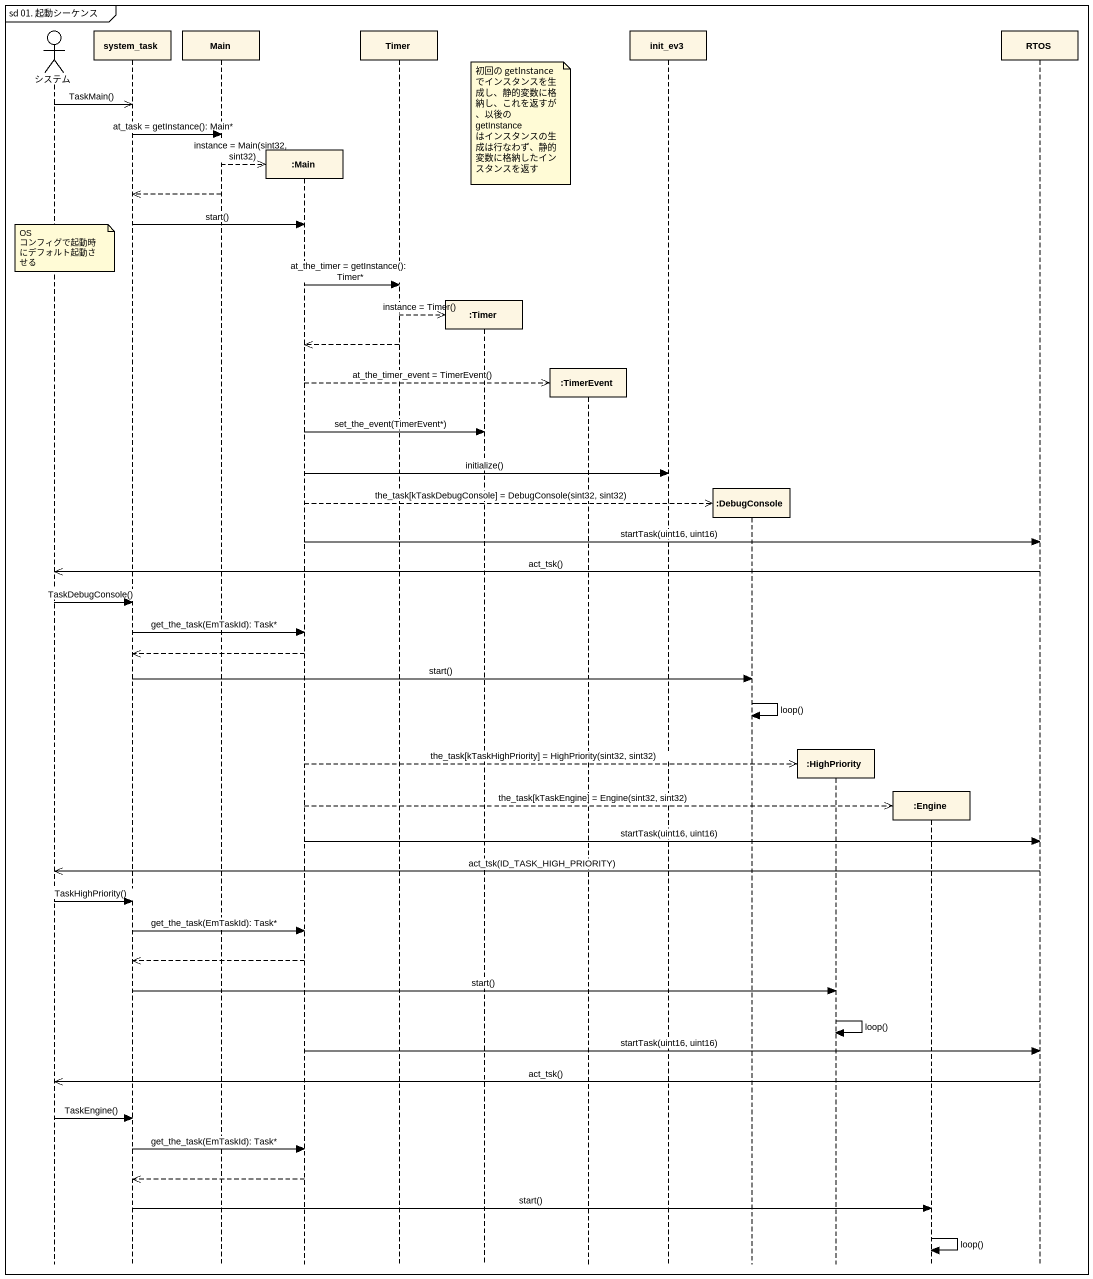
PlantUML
@startuml
mainframe sd 01. 起動シーケンス
hide footbox
actor システム
participant system_task
participant Main
participant ":Main" as Main_2
participant Timer
participant ":Timer" as Timer_2
participant ":TimerEvent" as TimerEvent
participant init_ev3
participant ":DebugConsole" as DebugConsole
participant ":HighPriority" as HighPriority
participant ":Engine" as Engine
participant RTOS

システム ->> system_task : TaskMain()
note over Timer_2 : 初回の getInstance でインスタンスを生成し、静的変数に格納し、これを返すが、以後の getInstance はインスタンスの生成は行なわず、静的変数に格納したインスタンスを返す
system_task -> Main : at_task = getInstance(): Main*
Main -->> Main_2 ** : instance = Main(sint32, sint32)
Main -->> system_task
system_task -> Main_2 : start()
note over システム : OS コンフィグで起動時にデフォルト起動させる
Main_2 -> Timer : at_the_timer = getInstance(): Timer*
Timer -->> Timer_2 ** : instance = Timer()
Timer -->> Main_2
Main_2 -->> TimerEvent ** : at_the_timer_event = TimerEvent()
Main_2 -> Timer_2 : set_the_event(TimerEvent*)
Main_2 -> init_ev3 : initialize()
Main_2 -->> DebugConsole ** : the_task[kTaskDebugConsole] = DebugConsole(sint32, sint32)
Main_2 -> RTOS : startTask(uint16, uint16)
RTOS ->> システム : act_tsk()
システム -> system_task : TaskDebugConsole()
system_task -> Main_2 : get_the_task(EmTaskId): Task*
Main_2 -->> system_task
system_task -> DebugConsole : start()
DebugConsole -> DebugConsole : loop()
Main_2 -->> HighPriority ** : the_task[kTaskHighPriority] = HighPriority(sint32, sint32)
Main_2 -->> Engine ** : the_task[kTaskEngine] = Engine(sint32, sint32)
Main_2 -> RTOS : startTask(uint16, uint16)
RTOS ->> システム : act_tsk(ID_TASK_HIGH_PRIORITY)
システム -> system_task : TaskHighPriority()
system_task -> Main_2 : get_the_task(EmTaskId): Task*
Main_2 -->> system_task
system_task -> HighPriority : start()
HighPriority -> HighPriority : loop()
Main_2 -> RTOS : startTask(uint16, uint16)
RTOS ->> システム : act_tsk()
システム -> system_task : TaskEngine()
system_task -> Main_2 : get_the_task(EmTaskId): Task*
Main_2 -->> system_task
system_task -> Engine : start()
Engine -> Engine : loop()
@enduml
